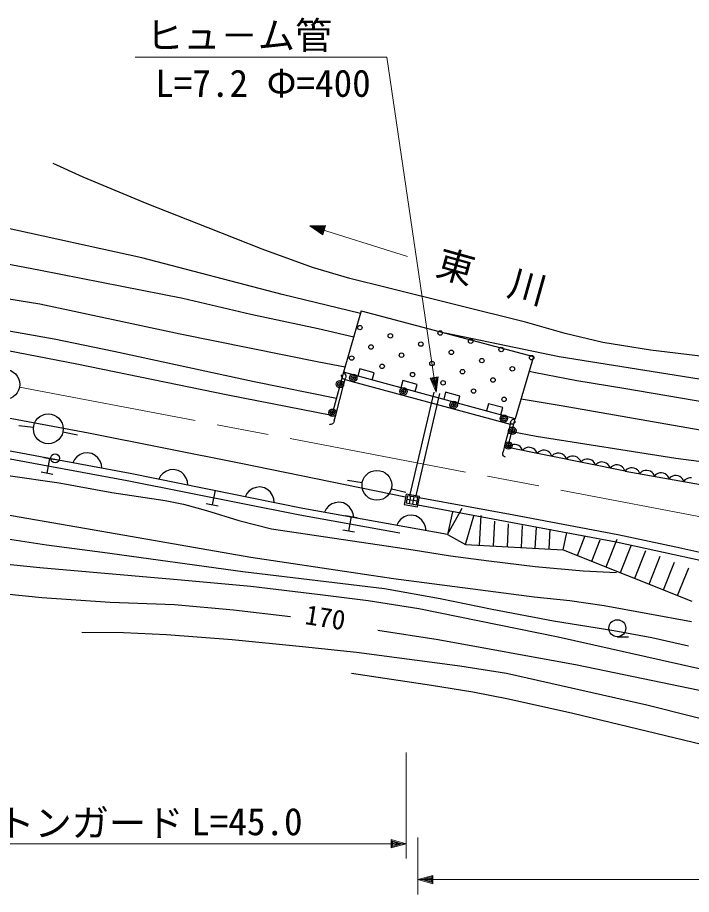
# Model space of a CAD drawing. Units: millimetres, scale not verified. Extents: x 40000 to 680000, y 20000 to 380000.
# Drawn here: x 286738 to 332000, y 247009 to 305928 of the extents above; entities that cross this region are included whole.
import ezdxf
from ezdxf.enums import TextEntityAlignment as Align

# ---------------------------------------------------------------- set-up
doc = ezdxf.new("R2010")
doc.units = ezdxf.units.MM
doc.header["$LTSCALE"] = 1000
doc.linetypes.add('CHAIN', pattern=[18.5, 12, -1.5, 3.5, -1.5])
for name, color, linetype, lineweight in [('M-BGD', 7, 'Continuous', 25), ('M-BMK', 2, 'CHAIN', 13), ('M-BMK-SRVR', 3, 'Continuous', 25), ('M-STR-HTXT', 7, 'Continuous', 13)]:
    doc.layers.add(name, color=color, linetype=linetype, lineweight=lineweight)
doc.styles.add('ＭＳ ゴシック', font='')
doc.styles.get('ＭＳ ゴシック').set_extended_font_data('MS Gothic')

msp = doc.modelspace()

# ---------------------------------------------------------------- linework, layer by layer
at = {"layer": 'M-BGD'}
for p, q in [((309818, 286229), (308640, 282094)), ((309818, 286229), (321380, 283145)), ((285251, 283716), (290726, 282652)), ((321380, 283145), (320161, 278976)), ((290726, 282652), (300858, 280567)), ((309728, 282317), (309597, 281835)), ((310693, 282056), (309728, 282317)), ((308640, 282094), (307851, 279216)), ((308502, 281848), (308505, 281899)), ((308515, 281782), (308502, 281848)), ((308505, 281899), (308513, 281928)), ((308534, 281736), (308515, 281782)), ((308564, 281697), (308534, 281736)), ((308615, 281652), (308564, 281697)), ((308592, 282067), (308630, 282057)), ((308660, 281629), (308615, 281652)), ((308630, 282057), (308683, 282022)), ((308632, 281230), (308758, 281713)), ((320161, 278976), (308640, 282094)), ((308683, 282022), (308724, 281981)), ((308724, 281981), (308760, 281920)), ((308778, 281791), (308758, 281713)), ((308760, 281920), (308776, 281864)), ((308776, 281864), (308778, 281791)), ((310563, 281574), (310693, 282056)), ((308133, 279312), (308632, 281230)), ((308737, 281608), (308660, 281629)), ((308737, 281608), (309220, 281478)), ((309220, 281478), (319331, 278747)), ((312608, 281538), (312478, 281055)), ((313573, 281277), (312608, 281538)), ((313443, 280794), (313573, 281277)), ((300858, 280567), (307851, 279215)), ((314690, 280755), (313073, 273783)), ((315079, 280664), (313462, 273692)), ((315488, 280759), (315358, 280276)), ((316454, 280497), (315488, 280759)), ((316323, 280015), (316454, 280497)), ((318369, 279979), (318238, 279497)), ((319334, 279718), (318369, 279979)), ((283039, 279602), (291507, 278021)), ((308007, 278829), (308133, 279312)), ((319203, 279235), (319334, 279718)), ((272869, 278708), (294105, 274832)), ((307964, 278705), (307920, 278655)), ((307987, 278751), (307964, 278705)), ((308007, 278829), (307987, 278751)), ((319331, 278747), (319813, 278617)), ((319674, 277039), (320161, 278976)), ((319853, 278712), (319727, 278228)), ((319853, 278712), (319873, 278789)), ((319873, 278789), (319895, 278835)), ((319895, 278835), (319939, 278885)), ((319939, 278885), (319979, 278917)), ((319979, 278917), (320025, 278936)), ((320025, 278936), (320090, 278949)), ((320123, 278689), (320081, 278648)), ((320090, 278949), (320141, 278947)), ((320158, 278741), (320123, 278689)), ((320141, 278947), (320170, 278939)), ((320168, 278780), (320158, 278741)), ((287809, 278390), (286813, 278487)), ((307718, 278594), (307689, 278601)), ((307769, 278591), (307718, 278594)), ((307835, 278605), (307769, 278591)), ((307881, 278624), (307835, 278605)), ((307920, 278655), (307881, 278624)), ((319727, 278228), (319469, 277235)), ((319891, 278596), (319813, 278617)), ((319963, 278597), (319891, 278596)), ((320019, 278613), (319963, 278597)), ((320081, 278648), (320019, 278613)), ((289784, 278090), (290764, 277888)), ((291507, 278021), (301745, 275990)), ((294299, 275295), (282805, 277426)), ((319469, 277235), (319343, 276751)), ((319753, 277125), (319674, 277039)), ((327540, 275457), (319674, 277039)), ((319823, 277172), (319753, 277125)), ((319914, 277215), (319823, 277172)), ((320043, 277251), (319914, 277215)), ((320165, 277247), (320043, 277251)), ((320282, 277223), (320165, 277247)), ((320396, 277180), (320282, 277223)), ((320502, 277097), (320396, 277180)), ((320569, 277022), (320502, 277097)), ((320616, 276952), (320569, 277022)), ((320655, 276842), (320616, 276952)), ((320733, 276928), (320655, 276842)), ((320804, 276975), (320733, 276928)), ((320894, 277018), (320804, 276975)), ((321024, 277053), (320894, 277018)), ((321145, 277049), (321024, 277053)), ((321263, 277026), (321145, 277049)), ((321376, 276982), (321263, 277026)), ((321482, 276900), (321376, 276982)), ((288492, 276366), (289279, 276222)), ((290719, 276407), (290564, 276232)), ((290952, 276568), (290719, 276407)), ((291170, 276650), (290952, 276568)), ((291421, 276685), (291170, 276650)), ((291736, 276627), (291421, 276685)), ((291957, 276504), (291736, 276627)), ((292132, 276349), (291957, 276504)), ((292293, 276115), (292132, 276349)), ((319323, 276673), (319343, 276751)), ((319325, 276600), (319323, 276673)), ((319341, 276545), (319325, 276600)), ((319377, 276484), (319341, 276545)), ((319418, 276442), (319377, 276484)), ((319471, 276407), (319418, 276442)), ((319509, 276397), (319471, 276407)), ((321549, 276825), (321482, 276900)), ((321596, 276755), (321549, 276825)), ((321635, 276645), (321596, 276755)), ((321714, 276731), (321635, 276645)), ((321784, 276778), (321714, 276731)), ((321874, 276821), (321784, 276778)), ((322004, 276856), (321874, 276821)), ((322125, 276852), (322004, 276856)), ((322243, 276828), (322125, 276852)), ((322357, 276785), (322243, 276828)), ((322463, 276703), (322357, 276785)), ((322529, 276628), (322463, 276703)), ((322576, 276557), (322529, 276628)), ((322615, 276447), (322576, 276557)), ((322694, 276534), (322615, 276447)), ((322765, 276581), (322694, 276534)), ((322855, 276624), (322765, 276581)), ((322984, 276659), (322855, 276624)), ((323106, 276655), (322984, 276659)), ((323223, 276631), (323106, 276655)), ((323337, 276588), (323223, 276631)), ((323443, 276505), (323337, 276588)), ((323510, 276431), (323443, 276505)), ((323557, 276360), (323510, 276431)), ((323596, 276250), (323557, 276360)), ((323674, 276336), (323596, 276250)), ((323745, 276383), (323674, 276336)), ((323835, 276426), (323745, 276383)), ((323965, 276462), (323835, 276426)), ((324086, 276458), (323965, 276462)), ((324204, 276434), (324086, 276458)), ((324318, 276391), (324204, 276434)), ((324423, 276308), (324318, 276391)), ((288886, 276294), (288706, 275308)), ((290564, 276232), (290442, 276010)), ((292374, 275896), (292293, 276115)), ((292409, 275645), (292374, 275896)), ((301745, 275990), (312801, 273717)), ((324490, 276234), (324423, 276308)), ((324537, 276163), (324490, 276234)), ((324576, 276053), (324537, 276163)), ((324655, 276139), (324576, 276053)), ((324725, 276186), (324655, 276139)), ((324815, 276229), (324725, 276186)), ((324945, 276264), (324815, 276229)), ((325067, 276260), (324945, 276264)), ((325184, 276237), (325067, 276260)), ((325298, 276193), (325184, 276237)), ((325404, 276111), (325298, 276193)), ((325470, 276036), (325404, 276111)), ((325517, 275966), (325470, 276036)), ((325556, 275856), (325517, 275966)), ((325635, 275942), (325556, 275856)), ((325706, 275989), (325635, 275942)), ((325796, 276032), (325706, 275989)), ((325925, 276067), (325796, 276032)), ((326047, 276063), (325925, 276067)), ((326165, 276039), (326047, 276063)), ((326278, 275996), (326165, 276039)), ((326384, 275914), (326278, 275996)), ((326451, 275839), (326384, 275914)), ((326498, 275768), (326451, 275839)), ((326537, 275659), (326498, 275768)), ((326615, 275745), (326537, 275659)), ((326686, 275792), (326615, 275745)), ((326776, 275835), (326686, 275792)), ((326906, 275870), (326776, 275835)), ((327027, 275866), (326906, 275870)), ((327145, 275842), (327027, 275866)), ((327259, 275799), (327145, 275842)), ((327364, 275716), (327259, 275799)), ((289100, 275236), (288313, 275379)), ((305901, 272947), (294299, 275295)), ((296502, 275299), (296345, 275126)), ((296738, 275456), (296502, 275299)), ((296958, 275534), (296738, 275456)), ((297209, 275565), (296958, 275534)), ((297523, 275502), (297209, 275565)), ((297742, 275375), (297523, 275502)), ((297915, 275218), (297742, 275375)), ((298071, 274982), (297915, 275218)), ((327431, 275642), (327364, 275716)), ((327478, 275571), (327431, 275642)), ((327517, 275461), (327478, 275571)), ((327616, 275545), (327540, 275457)), ((327540, 275457), (344487, 272455)), ((327686, 275593), (327616, 275545)), ((327775, 275638), (327686, 275593)), ((327904, 275677), (327775, 275638)), ((328025, 275675), (327904, 275677)), ((328144, 275654), (328025, 275675)), ((328258, 275614), (328144, 275654)), ((328366, 275534), (328258, 275614)), ((328434, 275461), (328366, 275534)), ((328483, 275391), (328434, 275461)), ((328525, 275282), (328483, 275391)), ((328601, 275370), (328525, 275282)), ((328671, 275419), (328601, 275370)), ((328760, 275464), (328671, 275419)), ((328888, 275502), (328760, 275464)), ((329010, 275501), (328888, 275502)), ((329128, 275480), (329010, 275501)), ((329243, 275439), (329128, 275480)), ((329351, 275359), (329243, 275439)), ((329419, 275286), (329351, 275359)), ((329468, 275217), (329419, 275286)), ((329509, 275108), (329468, 275217)), ((329586, 275196), (329509, 275108)), ((329655, 275245), (329586, 275196)), ((329745, 275290), (329655, 275245)), ((329873, 275328), (329745, 275290)), ((329995, 275327), (329873, 275328)), ((330113, 275306), (329995, 275327)), ((330228, 275265), (330113, 275306)), ((330335, 275185), (330228, 275265)), ((330404, 275112), (330335, 275185)), ((330858, 275153), (330729, 275115)), ((330979, 275152), (330858, 275153)), ((331098, 275131), (330979, 275152)), ((294105, 274832), (305707, 272519)), ((296345, 275126), (296219, 274906)), ((298149, 274761), (298071, 274982)), ((298180, 274509), (298149, 274761)), ((309886, 274656), (308898, 274812)), ((330452, 275042), (330404, 275112)), ((330494, 274934), (330452, 275042)), ((330570, 275022), (330494, 274934)), ((330640, 275070), (330570, 275022)), ((330729, 275115), (330640, 275070)), ((331212, 275091), (331098, 275131)), ((331320, 275011), (331212, 275091)), ((331388, 274938), (331320, 275011)), ((331437, 274868), (331388, 274938)), ((331479, 274759), (331437, 274868)), ((331563, 274856), (331479, 274759)), ((331639, 274909), (331563, 274856)), ((331737, 274959), (331639, 274909)), ((331879, 275001), (331737, 274959)), ((332013, 275000), (331879, 275001)), ((299611, 274245), (300396, 274089)), ((300003, 274167), (299808, 273184)), ((302303, 274125), (302146, 273952)), ((302539, 274282), (302303, 274125)), ((302759, 274360), (302539, 274282)), ((303010, 274391), (302759, 274360)), ((303324, 274328), (303010, 274391)), ((303543, 274201), (303324, 274328)), ((303716, 274044), (303543, 274201)), ((303872, 273808), (303716, 274044)), ((311846, 274264), (312818, 274029)), ((302146, 273952), (302020, 273732)), ((303950, 273587), (303872, 273808)), ((303981, 273335), (303950, 273587)), ((312836, 273907), (312709, 273218)), ((312920, 273802), (312828, 273311)), ((313723, 273744), (312836, 273907)), ((313569, 273427), (312874, 273556)), ((313615, 273673), (312920, 273802)), ((313060, 273268), (313152, 273759)), ((313292, 273224), (313383, 273716)), ((313523, 273181), (313615, 273673)), ((313597, 273056), (313723, 273744)), ((320080, 272494), (313715, 273666)), ((300201, 273105), (299416, 273262)), ((315617, 271204), (305901, 272947)), ((307467, 272911), (307346, 272688)), ((307620, 273087), (307467, 272911)), ((307852, 273249), (307620, 273087)), ((308070, 273332), (307852, 273249)), ((308321, 273368), (308070, 273332)), ((308636, 273312), (308321, 273368)), ((308858, 273191), (308636, 273312)), ((309034, 273037), (308858, 273191)), ((309195, 272804), (309034, 273037)), ((309278, 272585), (309195, 272804)), ((312709, 273218), (313597, 273056)), ((312828, 273311), (313523, 273181)), ((319986, 271983), (313621, 273155)), ((315617, 271204), (316591, 272955)), ((305707, 272519), (312407, 271295)), ((308753, 272472), (309540, 272328)), ((309147, 272400), (308967, 271414)), ((309315, 272334), (309278, 272585)), ((312478, 272215), (312324, 272039)), ((312710, 272377), (312478, 272215)), ((312928, 272460), (312710, 272377)), ((313178, 272497), (312928, 272460)), ((313493, 272440), (313178, 272497)), ((313716, 272319), (313493, 272440)), ((313891, 272165), (313716, 272319)), ((315950, 272726), (315617, 271204)), ((316834, 270524), (317389, 272450)), ((317769, 270473), (317877, 272476)), ((327046, 271182), (320080, 272494)), ((312324, 272039), (312203, 271816)), ((314053, 271932), (313891, 272165)), ((314136, 271714), (314053, 271932)), ((314172, 271463), (314136, 271714)), ((318704, 270423), (318793, 272086)), ((319639, 270372), (319722, 271915)), ((326943, 270673), (319986, 271983)), ((320574, 270322), (320653, 271793)), ((321509, 270272), (321584, 271673)), ((309361, 271342), (308574, 271486)), ((315617, 271204), (316834, 270524)), ((322444, 270221), (322515, 271552)), ((323379, 270171), (323632, 271324)), ((324341, 269787), (324869, 271116)), ((330952, 270339), (327046, 271182)), ((316834, 270524), (323379, 270171)), ((325303, 269403), (325872, 270835)), ((326264, 269019), (327005, 270881)), ((330842, 269831), (326943, 270673)), ((327226, 268634), (327967, 270497)), ((323379, 270171), (332035, 266714)), ((328188, 268250), (328928, 270113)), ((333400, 269802), (330952, 270339)), ((329150, 267866), (329890, 269729)), ((330112, 267482), (330852, 269345)), ((333299, 269292), (330842, 269831)), ((331073, 267098), (331814, 268961)), ((327021, 264326), (327771, 264326))]:
    msp.add_line(p, q, dxfattribs=at)
for points in [[(309766, 286048), (304510, 287321), (295080, 289774), (285703, 291849), (276252, 294053), (266944, 296292), (263676, 297075), (260386, 297752), (256458, 298136), (252436, 298424), (248209, 298426), (243918, 298325), (240924, 298124), (237728, 298019), (232665, 297927)], [(332796, 283157), (329239, 283589), (326049, 284084), (323521, 284698), (320856, 285452), (311584, 287762), (309055, 288391), (306556, 289123), (303165, 290364), (299548, 291800), (295436, 293410), (291134, 295213), (289127, 296114)], [(225404, 293961), (235048, 294374), (244592, 294710), (249084, 294829), (253729, 294846), (258247, 294568), (262508, 294193), (271966, 292416), (281345, 290378), (284863, 289606), (288286, 288961), (297828, 287062), (302405, 285990), (306936, 285033), (309321, 284486)], [(230423, 289715), (239940, 290952), (242243, 291186), (244840, 291337), (247903, 291306), (251183, 291169), (255616, 290971), (260080, 290666), (269753, 289612), (274196, 288978), (278650, 288240), (288227, 286694), (297651, 284670), (306970, 282806), (308742, 282451)], [(308156, 280329), (302629, 281450), (293205, 283500), (289187, 284320), (284883, 285085), (275451, 286261), (271462, 286672), (267321, 287202), (257668, 288388), (254619, 288723), (251580, 288953), (247389, 289120), (243212, 289184), (241808, 289071), (240336, 288838), (239454, 288612), (238328, 288194), (238150, 288121)], [(369661, 281870), (367960, 281275), (366197, 280769), (364039, 280332), (361978, 280015), (359137, 279626), (356314, 279353), (353313, 279296), (350435, 279344), (346124, 279740), (341900, 280244), (332517, 281635), (323116, 283141), (315459, 284725)], [(321094, 282166), (321523, 282080), (324299, 281534), (327459, 281023), (337030, 279402), (345899, 278275)], [(320554, 280320), (323241, 279869), (332594, 278217), (334962, 277822), (337216, 277552), (340591, 277129), (343980, 276809), (345460, 276722)], [(344808, 274638), (342612, 274799), (340404, 275069), (330942, 276302), (321567, 277785), (319939, 278084)], [(232396, 273431), (236149, 274029), (239849, 274516), (242647, 274829), (245782, 275067), (249013, 275153), (252359, 275140), (262071, 274960), (266231, 274871), (270565, 274674), (274295, 274327), (277901, 273892), (280656, 273483), (283606, 272936), (292912, 271328), (302407, 269665), (311990, 268243), (321435, 266995), (323825, 266759), (326127, 266418), (331997, 265356)], [(286117, 275150), (289529, 274658), (293073, 274020), (296652, 273478), (297886, 273239), (299429, 272814), (301589, 272144), (303788, 271583), (313305, 270167), (315812, 269753), (318392, 269430), (321506, 269042), (324736, 268747), (326961, 268640)], [(331790, 263696), (329342, 264249), (326783, 264715), (322736, 265374), (318608, 266154), (315128, 266880), (311393, 267544), (301860, 268696), (292439, 269981), (288676, 270469), (284869, 271068), (275589, 272368), (272914, 272720), (270126, 272979), (260691, 273419), (256490, 273348), (252361, 273178), (243019, 272474), (238505, 272114), (234079, 271648), (224478, 270703)], [(234001, 269462), (235974, 269800), (237774, 270006), (247420, 270359), (256953, 270557), (266635, 270672), (268635, 270706), (270452, 270634), (274572, 270352), (278594, 269971), (288233, 268967), (297728, 268153), (302400, 267713), (307052, 267167), (310297, 266751), (313688, 266211), (323038, 264322), (332437, 262209), (341854, 259918), (341930, 259900)], [(305077, 265664), (301235, 266115), (297287, 266472), (292956, 266633), (288376, 266929), (278893, 267898), (276106, 268177), (273463, 268342), (263760, 268536), (263281, 268540)], [(291054, 264643), (293855, 264610), (296752, 264470), (301145, 264135), (305865, 263669), (309510, 263283), (313389, 262766), (316449, 262379), (319568, 261873), (329006, 259740), (338329, 257396), (347599, 255274), (357092, 253403), (358679, 253178), (360673, 253015), (362651, 253039), (364565, 253163), (366502, 253340), (368680, 253656), (372370, 254386), (376119, 255021)], [(348547, 256325), (339262, 258983), (336571, 259760), (333728, 260471), (324325, 262404), (314987, 264119), (310936, 264745)], [(349263, 252843), (347747, 253340), (346197, 253737), (341958, 254750), (337601, 255897), (328403, 258107), (324039, 259172), (319702, 260127), (317312, 260609), (314547, 261053), (309165, 261852)]]:
    msp.add_lwpolyline(points, dxfattribs=at)
for centre, radius in [((309730, 285095), 150), ((311778, 284541), 150), ((315126, 284734), 150), ((313825, 283987), 150), ((317174, 284180), 150), ((310477, 283794), 150), ((315873, 283433), 150), ((319222, 283626), 150), ((309176, 283048), 150), ((312524, 283240), 150), ((314572, 282686), 150), ((317921, 282879), 150), ((321269, 283072), 150), ((311224, 282494), 150), ((316620, 282132), 150), ((319968, 282325), 150), ((309285, 281719), 250), ((309285, 281719), 150), ((309285, 281719), 50), ((313271, 281939), 150), ((318667, 281578), 150), ((308390, 281293), 250), ((308390, 281293), 150), ((308390, 281293), 50), ((312655, 280809), 250), ((315319, 281385), 150), ((312655, 280809), 150), ((312655, 280809), 50), ((317367, 280831), 150), ((316026, 279899), 250), ((316026, 279899), 150), ((316026, 279899), 50), ((319414, 280277), 150), ((307891, 279375), 250), ((307891, 279375), 150), ((307891, 279375), 50), ((319396, 278989), 250), ((319396, 278989), 150), ((319396, 278989), 50), ((319969, 278165), 250), ((319969, 278165), 150), ((319969, 278165), 50), ((319711, 277172), 250), ((319711, 277172), 150), ((319711, 277172), 50)]:
    msp.add_circle(centre, radius, dxfattribs=at)
for centre, major_axis in [((288804, 278292), (0, 1003)), ((289263, 276314), (0, 301)), ((310874, 274500), (0, 1003)), ((327021, 264897), (0, 572))]:
    msp.add_ellipse(centre, major_axis=major_axis, ratio=0.997557, dxfattribs=at)
at = {"layer": 'M-BMK'}
msp.add_line((286873, 281095), (352425, 268613), dxfattribs=at)
at = {"layer": 'M-BMK-SRVR'}
msp.add_circle((285890, 281282), 1000, dxfattribs=at)
at = {"layer": 'M-STR-HTXT'}
for p, q in [((311533, 303265), (294629, 303265)), ((314864, 280753), (311533, 303265)), ((307427, 291946), (306376, 291943)), ((312930, 289863), (306376, 291943)), ((306376, 291943), (307233, 291335)), ((306491, 291907), (307213, 291404)), ((307370, 291901), (306491, 291907)), ((306605, 291871), (307193, 291474)), ((307314, 291856), (306605, 291871)), ((306720, 291834), (307173, 291543)), ((307258, 291811), (306720, 291834)), ((306834, 291798), (307153, 291613)), ((307202, 291765), (306834, 291798)), ((306987, 291750), (307133, 291682)), ((307145, 291720), (306987, 291750)), ((307133, 291682), (307145, 291720)), ((307153, 291613), (307202, 291765)), ((307173, 291543), (307258, 291811)), ((307193, 291474), (307314, 291856)), ((307213, 291404), (307370, 291901)), ((307233, 291335), (307427, 291946)), ((314441, 281704), (314995, 281786)), ((314864, 280753), (314441, 281704)), ((314526, 281676), (314921, 281735)), ((314823, 281031), (314526, 281676)), ((314611, 281648), (314848, 281683)), ((314800, 281190), (314611, 281648)), ((314696, 281620), (314775, 281632)), ((314775, 281632), (314765, 281428)), ((314848, 281683), (314800, 281190)), ((314921, 281735), (314823, 281031)), ((314995, 281786), (314864, 280753)), ((314765, 281428), (314696, 281620)), ((312831, 249416), (312831, 256536)), ((267781, 250418), (312831, 250418)), ((311830, 250138), (311830, 250699)), ((311830, 250699), (312831, 250418)), ((312831, 250418), (311830, 250138)), ((311870, 250218), (311870, 250619)), ((311870, 250619), (312551, 250418)), ((312551, 250418), (311870, 250218)), ((311910, 250298), (311910, 250539)), ((311910, 250539), (312391, 250418)), ((312391, 250418), (311910, 250298)), ((311950, 250378), (311950, 250458)), ((311950, 250458), (312150, 250418)), ((312150, 250418), (311950, 250378)), ((313621, 250829), (313621, 247009)), ((313621, 248012), (314621, 248292)), ((313901, 248012), (314581, 248212)), ((314061, 248012), (314541, 248132)), ((314301, 248012), (314501, 248052)), ((314501, 248052), (314501, 247971)), ((314541, 248132), (314541, 247891)), ((314581, 248212), (314581, 247811)), ((314621, 248292), (314621, 247731)), ((314621, 247731), (313621, 248012)), ((313621, 248012), (392430, 248012)), ((314581, 247811), (313901, 248012)), ((314541, 247891), (314061, 248012)), ((314501, 247971), (314301, 248012))]:
    msp.add_line(p, q, dxfattribs=at)

# ---------------------------------------------------------------- texts
at = {"layer": 'M-STR-HTXT', "style": 'ＭＳ ゴシック'}
for s, p in [('ヒュ－ム管', (295369, 303265)), ('L=7.2 Φ=400', (295986, 300049)), ('ストンガード', (282880, 250349)), ('L=45.0', (298400, 250438))]:
    msp.add_text(s, height=1833, dxfattribs=at).set_placement(p, align=Align.BOTTOM_LEFT)
for s, height, rotation, p in [('東\u3000川', 1833, 344.364, (314569, 288111)), ('170', 1320, 350.878, (305919, 264793))]:
    msp.add_text(s, height=height, rotation=rotation, dxfattribs=at).set_placement(p, align=Align.BOTTOM_LEFT)

doc.saveas('drawing.dxf')
